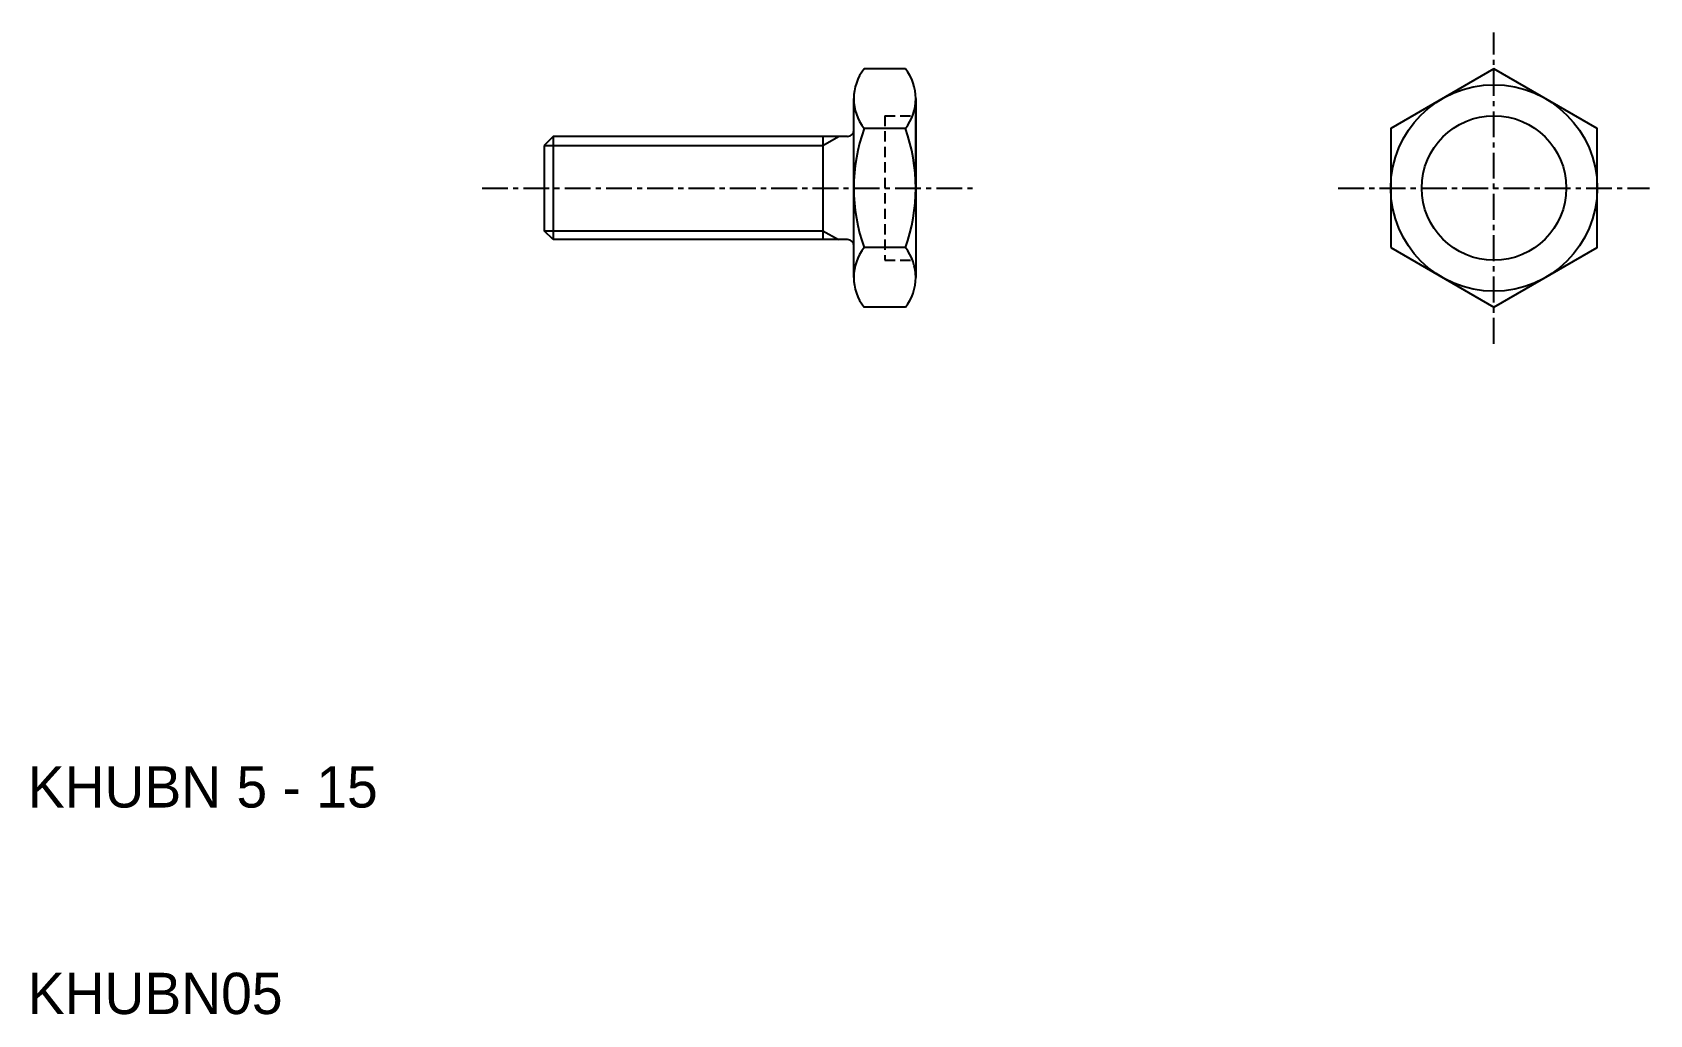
# Model space of a CAD drawing. Extents: x 64.6 to 142.9, y 115.5 to 163.1.
import ezdxf

# ---------------------------------------------------------------- set-up
doc = ezdxf.new("R2010")
doc.units = 0
doc.header["$MEASUREMENT"] = 0
doc.linetypes.add('CENTER', pattern=[2, 1.25, -0.25, 0.25, -0.25])
doc.linetypes.add('DASHED', pattern=[0.75, 0.5, -0.25])
doc.layers.get('0').update_dxf_attribs({"linetype": 'CONTINUOUS'})
doc.layers.add('CENTER', color=1, linetype='CENTER')

msp = doc.modelspace()

# ---------------------------------------------------------------- linework, layer by layer
at = {"color": 7, "linetype": 'Continuous'}
for p, q in [((106.851, 161.314), (104.851, 161.314)), ((104.351, 151.21), (104.351, 159.87)), ((107.351, 159.87), (107.351, 151.21)), ((107.351, 155.54), (107.351, 159.87)), ((106.851, 158.427), (104.851, 158.427)), ((89.784, 158.04), (89.351, 157.607)), ((89.351, 157.607), (89.351, 153.473)), ((104.051, 158.04), (89.784, 158.04)), ((89.784, 158.04), (89.784, 153.04)), ((102.851, 158.04), (102.851, 153.04)), ((107.351, 155.54), (107.351, 151.21)), ((89.784, 153.04), (89.351, 153.473)), ((104.051, 153.04), (89.784, 153.04)), ((106.851, 152.653), (104.851, 152.653)), ((106.851, 149.767), (104.851, 149.767))]:
    msp.add_line(p, q, dxfattribs=at)
at = {"color": 3, "linetype": 'DASHED'}
for p, q in [((105.851, 159.04), (105.851, 152.04)), ((105.851, 159.04), (107.351, 159.04)), ((105.851, 152.04), (107.351, 152.04))]:
    msp.add_line(p, q, dxfattribs=at)
at = {"color": 3, "linetype": 'Continuous'}
for p, q in [((89.351, 157.607), (102.851, 157.607)), ((102.851, 157.607), (103.601, 158.04)), ((89.351, 153.473), (102.851, 153.473)), ((102.851, 153.473), (103.601, 153.04))]:
    msp.add_line(p, q, dxfattribs=at)
at = {"color": 7, "linetype": 'Continuous'}
msp.add_lwpolyline([(130.351, 152.653), (135.351, 149.767), (140.351, 152.653), (140.351, 158.427), (135.351, 161.314), (130.351, 158.427)], close=True, dxfattribs=at)
for radius in [5, 3.5]:
    msp.add_circle((135.351, 155.54), radius, dxfattribs=at)
for centre, radius, start, end in [((106.684, 159.87), 2.333, 141.78679, 218.21321), ((105.018, 159.87), 2.333, 321.78679, 38.21321), ((104.051, 158.34), 0.3, 270, 0), ((112.934, 155.54), 8.583, 160.34714, 199.65286), ((98.768, 155.54), 8.583, 340.34714, 19.65286), ((104.051, 152.74), 0.3, 0, 90), ((106.684, 151.21), 2.333, 141.78679, 218.21321), ((105.018, 151.21), 2.333, 321.78679, 38.21321)]:
    msp.add_arc(centre, radius, start, end, dxfattribs=at)
at = {"layer": 'CENTER', "color": 1, "linetype": 'CENTER'}
for p, q in [((135.351, 148.002), (135.351, 163.078)), ((86.351, 155.54), (110.351, 155.54)), ((127.813, 155.54), (142.889, 155.54))]:
    msp.add_line(p, q, dxfattribs=at)

# ---------------------------------------------------------------- texts
at = {"color": 7, "linetype": 'Continuous'}
for s, p in [('KHUBN 5 - 15', (64.351, 125.54)), ('KHUBN05', (64.351, 115.54))]:
    msp.add_text(s, height=2, dxfattribs=at).set_placement(p)

doc.saveas('drawing.dxf')
